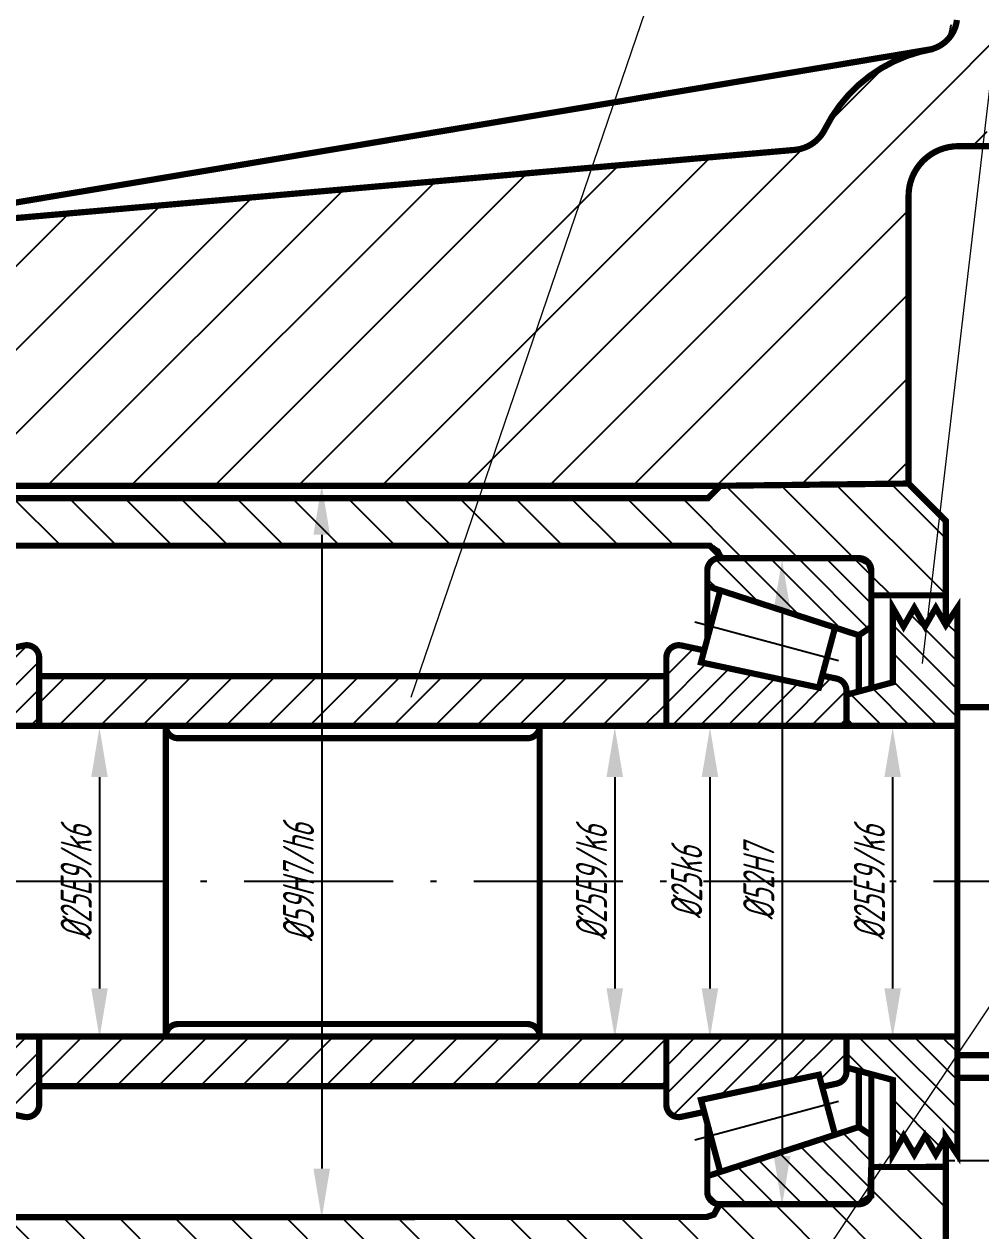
# Model space of a CAD drawing. Extents: x -10 to 1530, y -433 to 597.
# Drawn here: x 137 to 214, y 294.4 to 391.5 of the extents above; entities that cross this region are included whole.
import ezdxf

# ---------------------------------------------------------------- set-up
doc = ezdxf.new("R2010")
doc.units = 0
doc.header["$PDMODE"] = 3
doc.linetypes.add('ACAD_ISO10W100', pattern=[18.5, 12, -3, 0.5, -3])
doc.layers.get('DEFPOINTS').update_dxf_attribs({"linetype": 'CONTINUOUS'})
for name, color, linetype in [('ОСИ', 40, 'ACAD_ISO10W100'), ('ПРЕДВАРИТ', 5, 'CONTINUOUS'), ('ШТРИХОВКИ', 9, 'CONTINUOUS')]:
    doc.layers.add(name, color=color, linetype=linetype)
doc.layers.add('ОСНОВНОЙ', color=7, linetype='CONTINUOUS', lineweight=50)
doc.layers.add('РАЗМЕРЫ', color=140, linetype='CONTINUOUS', lineweight=9)
doc.styles.get("Standard").update_dxf_attribs({"font": 'txt.shx', "width": 0.6, "oblique": 15})
doc.dimstyles.get("Standard").update_dxf_attribs({"dimtxt": 2.5, "dimasz": 4, "dimexe": 1.25, "dimexo": 0.625, "dimtad": 1, "dimdec": 4, "dimdsep": 46, "dimlunit": 6, "dimtxsty": 'Standard', "dimcen": 2.5, "dimadec": 0, "dimazin": 0, "dimtfac": 1, "dimtdec": 4, "dimtmove": 0, "dimatfit": 3, "dimfxl": 0, "dimtolj": 1, "dimtzin": 0, "dimarcsym": 0})

# ---------------------------------------------------------------- blocks, each defined once
blk = doc.blocks.new('*D62')
at = {"layer": 'DEFPOINTS', "color": 0, "lineweight": 25}
for p in [(142.407, 334.904), (143.019, 309.904), (144.348, 309.904)]:
    blk.add_point(p, dxfattribs=at)
at = {"layer": 'РАЗМЕРЫ', "color": 0, "lineweight": -2}
for p, q in [((143.032, 334.904), (144.269, 334.904)), ((143.019, 330.904), (143.019, 313.904)), ((143.723, 309.904), (141.769, 309.904))]:
    blk.add_line(p, q, dxfattribs=at)
at = {"layer": 'РАЗМЕРЫ', "color": 0, "lineweight": 25}
for points in [[(142.352, 330.904), (143.686, 330.904), (143.019, 334.904)], [(142.352, 313.904), (143.686, 313.904), (143.019, 309.904)]]:
    blk.add_solid(points, dxfattribs=at)
at = {"layer": 'РАЗМЕРЫ', "color": 0, "insert": (141.144, 322.404), "char_height": 2.5, "attachment_point": 5, "rotation": 90}
blk.add_mtext('\\A1;%%c25E9/k6', dxfattribs=at)
blk = doc.blocks.new('*D63')
at = {"layer": 'DEFPOINTS', "color": 0, "lineweight": 25}
for p in [(183.897, 334.904), (184.508, 309.904), (185.837, 309.904)]:
    blk.add_point(p, dxfattribs=at)
at = {"layer": 'РАЗМЕРЫ', "color": 0, "lineweight": -2}
for p, q in [((184.522, 334.904), (185.758, 334.904)), ((184.508, 330.904), (184.508, 313.904)), ((185.212, 309.904), (183.258, 309.904))]:
    blk.add_line(p, q, dxfattribs=at)
at = {"layer": 'РАЗМЕРЫ', "color": 0, "lineweight": 25}
for points in [[(183.841, 330.904), (185.175, 330.904), (184.508, 334.904)], [(183.841, 313.904), (185.175, 313.904), (184.508, 309.904)]]:
    blk.add_solid(points, dxfattribs=at)
at = {"layer": 'РАЗМЕРЫ', "color": 0, "insert": (182.633, 322.404), "char_height": 2.5, "attachment_point": 5, "rotation": 90}
blk.add_mtext('\\A1;%%c25E9/k6', dxfattribs=at)
blk = doc.blocks.new('*D64')
at = {"layer": 'DEFPOINTS', "color": 0, "lineweight": 25}
for p in [(191.56, 334.904), (192.171, 309.904), (193.501, 309.904)]:
    blk.add_point(p, dxfattribs=at)
at = {"layer": 'РАЗМЕРЫ', "color": 0, "lineweight": -2}
for p, q in [((192.185, 334.904), (193.421, 334.904)), ((192.171, 330.904), (192.171, 313.904)), ((192.876, 309.904), (190.921, 309.904))]:
    blk.add_line(p, q, dxfattribs=at)
at = {"layer": 'РАЗМЕРЫ', "color": 0, "lineweight": 25}
for points in [[(191.504, 330.904), (192.838, 330.904), (192.171, 334.904)], [(191.504, 313.904), (192.838, 313.904), (192.171, 309.904)]]:
    blk.add_solid(points, dxfattribs=at)
at = {"layer": 'РАЗМЕРЫ', "color": 0, "insert": (190.296, 322.404), "char_height": 2.5, "attachment_point": 5, "rotation": 90}
blk.add_mtext('\\A1;%%c25k6', dxfattribs=at)
blk = doc.blocks.new('*D65')
at = {"layer": 'DEFPOINTS', "color": 0, "lineweight": 25}
for p in [(197.061, 348.404), (197.974, 296.404), (198.547, 296.404)]:
    blk.add_point(p, dxfattribs=at)
at = {"layer": 'РАЗМЕРЫ', "color": 0, "lineweight": -2}
for p, q in [((197.686, 348.404), (199.224, 348.404)), ((197.974, 344.404), (197.974, 300.404)), ((197.922, 296.404), (196.724, 296.404))]:
    blk.add_line(p, q, dxfattribs=at)
at = {"layer": 'РАЗМЕРЫ', "color": 0, "lineweight": 25}
for points in [[(197.307, 344.404), (198.641, 344.404), (197.974, 348.404)], [(197.307, 300.404), (198.641, 300.404), (197.974, 296.404)]]:
    blk.add_solid(points, dxfattribs=at)
at = {"layer": 'РАЗМЕРЫ', "color": 0, "insert": (196.099, 322.404), "char_height": 2.5, "attachment_point": 5, "rotation": 90}
blk.add_mtext('\\A1;%%c52H7', dxfattribs=at)
blk = doc.blocks.new('*D66')
at = {"layer": 'DEFPOINTS', "color": 0, "lineweight": 25}
for p in [(206.268, 334.904), (206.88, 309.904), (208.209, 309.904)]:
    blk.add_point(p, dxfattribs=at)
at = {"layer": 'РАЗМЕРЫ', "color": 0, "lineweight": -2}
for p, q in [((206.893, 334.904), (208.13, 334.904)), ((206.88, 330.904), (206.88, 313.904)), ((207.584, 309.904), (205.63, 309.904))]:
    blk.add_line(p, q, dxfattribs=at)
at = {"layer": 'РАЗМЕРЫ', "color": 0, "lineweight": 25}
for points in [[(206.213, 330.904), (207.546, 330.904), (206.88, 334.904)], [(206.213, 313.904), (207.546, 313.904), (206.88, 309.904)]]:
    blk.add_solid(points, dxfattribs=at)
at = {"layer": 'РАЗМЕРЫ', "color": 0, "insert": (205.005, 322.404), "char_height": 2.5, "attachment_point": 5, "rotation": 90}
blk.add_mtext('\\A1;%%c25E9/k6', dxfattribs=at)
blk = doc.blocks.new('*D67')
at = {"layer": 'DEFPOINTS', "color": 0, "lineweight": 25}
for p in [(160.478, 354.404), (159.395, 295.404), (160.913, 295.404)]:
    blk.add_point(p, dxfattribs=at)
at = {"layer": 'РАЗМЕРЫ', "color": 0, "lineweight": -2}
for p, q in [((161.103, 354.404), (162.163, 354.404)), ((160.913, 350.404), (160.913, 299.404)), ((160.02, 295.404), (162.163, 295.404))]:
    blk.add_line(p, q, dxfattribs=at)
at = {"layer": 'РАЗМЕРЫ', "color": 0, "lineweight": 25}
for points in [[(160.246, 350.404), (161.579, 350.404), (160.913, 354.404)], [(160.246, 299.404), (161.579, 299.404), (160.913, 295.404)]]:
    blk.add_solid(points, dxfattribs=at)
at = {"layer": 'РАЗМЕРЫ', "color": 0, "insert": (159.038, 322.404), "char_height": 2.5, "attachment_point": 5, "rotation": 90}
blk.add_mtext('\\A1;%%c59H7/h6', dxfattribs=at)
blk = doc.blocks.new('*D84')
at = {"layer": 'DEFPOINTS', "color": 0, "lineweight": 25}
for p in [(51.498, 322.404), (283.375, 219.119), (283.375, 173.74)]:
    blk.add_point(p, dxfattribs=at)
at = {"layer": 'РАЗМЕРЫ', "color": 0, "lineweight": -2}
for p, q in [((51.498, 321.779), (51.498, 172.49)), ((283.375, 218.494), (283.375, 172.49)), ((55.498, 173.74), (279.375, 173.74))]:
    blk.add_line(p, q, dxfattribs=at)
at = {"layer": 'РАЗМЕРЫ', "color": 0, "lineweight": 25}
for points in [[(55.498, 174.407), (55.498, 173.074), (51.498, 173.74)], [(279.375, 174.407), (279.375, 173.074), (283.375, 173.74)]]:
    blk.add_solid(points, dxfattribs=at)
at = {"layer": 'РАЗМЕРЫ', "color": 0, "insert": (171.213, 175.615), "char_height": 2.5, "attachment_point": 5}
blk.add_mtext('\\A1;232', dxfattribs=at)
blk = doc.blocks.new('*D85')
at = {"layer": 'DEFPOINTS', "color": 0, "lineweight": 25}
for p in [(51.498, 304.727), (408.752, 231.442), (408.752, 161.097)]:
    blk.add_point(p, dxfattribs=at)
at = {"layer": 'РАЗМЕРЫ', "color": 0, "lineweight": -2}
for p, q in [((51.498, 304.102), (51.498, 159.847)), ((408.752, 230.817), (408.752, 159.847)), ((55.498, 161.097), (404.752, 161.097))]:
    blk.add_line(p, q, dxfattribs=at)
at = {"layer": 'РАЗМЕРЫ', "color": 0, "lineweight": 25}
for points in [[(55.498, 161.764), (55.498, 160.43), (51.498, 161.097)], [(404.752, 161.764), (404.752, 160.43), (408.752, 161.097)]]:
    blk.add_solid(points, dxfattribs=at)
at = {"layer": 'РАЗМЕРЫ', "color": 0, "insert": (260.378, 162.972), "char_height": 2.5, "attachment_point": 5}
blk.add_mtext('\\A1;358', dxfattribs=at)

msp = doc.modelspace()

# ---------------------------------------------------------------- hatches: boundary and pattern name
at = {"layer": 'ОСНОВНОЙ', "lineweight": 25}
h = msp.add_hatch(dxfattribs=at)
h.set_pattern_fill('DASH', color=256, scale=1.75, style=0)
h.paths.add_polyline_path([(250.29589, 306.70284), (212.08867, 306.70284), (212.08867, 299.5312), (211.16046, 301.92351), (211.16046, 293.5312), (208.16046, 290.5312), (208.16046, 275.06928), (209.65047, 271.57027), (213.16046, 270.06928), (240.19443, 270.06928), (241.76288, 270.82832), (242.18682, 271.89496), (243.60228, 288.07371), (245.59467, 290.8844), (245.61724, 296.5581), (249.25919, 296.5581), (249.25919, 294.8581), (250.45919, 294.8581), (250.45919, 296.5581), (254.10114, 296.5581), (254.10114, 293.0581), (263.5255, 293.0581), (263.5255, 299.66398), (248.0647, 299.66419)])
h.paths.add_polyline_path([(316.7795, 306.70284), (358.91492, 306.70284), (358.91492, 275.06928), (357.48545, 271.56909), (353.91492, 270.06928), (326.88095, 270.06928), (325.50093, 270.62168), (324.86214, 271.99826), (323.47311, 288.07371), (321.529, 290.98278), (321.64074, 292.97931), (303.59817, 292.97931), (303.64109, 299.66419), (319.01069, 299.66419)])
at = {"layer": 'ШТРИХОВКИ'}
h = msp.add_hatch(dxfattribs=at)
h.set_pattern_fill('ANSI31', color=0, scale=1.5, style=0)
edge = h.paths.add_edge_path()
edge.add_line((215.52059, 391.68207), (212.03277, 391.68207))
edge.add_arc((209.30115, 392.17574), 2.77587, 298.1867608, 349.7556294, ccw=False)
edge.add_arc((209.58038, 391.44227), 2, 282.457099, 301.062578, ccw=False)
edge.add_line((210.01179, 389.48935), (210.17914, 389.51737))
edge.add_arc((212.16046, 377.68207), 12, 99.5036563, 100.6198468)
edge.add_spline(control_points=[(209.94896, 389.47652), (210.68613, 386.87837), (211.4233, 384.28022), (212.16046, 381.68207)], knot_values=[0, 0, 0, 0, 8.10211881, 8.10211881, 8.10211881, 8.10211881], degree=3, periodic=0)
edge.add_line((212.16046, 381.68207), (214.35158, 381.68207))
edge.add_line((214.35158, 381.68207), (215.52059, 391.68207))
edge = h.paths.add_edge_path()
edge.add_line((257.53769, 405.51219), (257.53769, 416.51219))
edge.add_line((257.53769, 416.51219), (242.53769, 416.51219))
edge.add_line((242.53769, 416.51219), (240.5388, 393.66475))
edge.add_arc((238.54641, 393.83906), 2, 270, 355, ccw=False)
edge.add_line((238.54641, 391.83906), (233.05653, 391.83906))
edge.add_line((233.05653, 391.83906), (233.05653, 382.83906))
edge.add_line((233.05653, 382.83906), (232.05653, 381.83906))
edge.add_line((232.05653, 381.83906), (227.65173, 381.83906))
edge.add_spline(control_points=[(227.65173, 381.83906), (227.65412, 381.78673), (227.6565, 381.7344), (227.65889, 381.68207)], knot_values=[0, 0, 0, 0, 0.15426508, 0.15426508, 0.15426508, 0.15426508], degree=3, periodic=0)
edge.add_line((227.65889, 381.68207), (257.53769, 381.68207))
edge.add_line((257.53769, 381.68207), (257.53769, 405.51219))
h = msp.add_hatch(dxfattribs=at)
h.set_pattern_fill('ANSI31', color=0, scale=1.5, style=0)
h.paths.add_polyline_path([(126.42952, 375.03593), (120.66046, 374.5312), (120.66046, 364.5312), (123.83593, 364.5312)])
h.paths.add_polyline_path([(123.83593, 364.5312), (120.66046, 364.5312), (120.66046, 354.5312), (121.36696, 354.5312)])
h.paths.add_polyline_path([(138.32635, 376.07677), (126.42952, 375.03593), (121.36696, 354.5312), (129.66643, 354.5312)])
h.paths.add_polyline_path([(157.44577, 377.7495), (138.32635, 376.07677), (129.66643, 354.5312), (147.42345, 354.5312)])
h.paths.add_polyline_path([(182.91193, 379.9775), (157.44577, 377.7495), (147.42345, 354.5312), (174.21928, 354.5312)])
edge = h.paths.add_edge_path()
edge.add_arc((212.16046, 377.68207), 4, 90, 180, ccw=False)
edge.add_spline(control_points=[(212.16046, 381.68207), (211.4233, 384.28022), (210.68613, 386.87837), (209.94896, 389.47652)], knot_values=[0, 0, 0, 0, 8.10211881, 8.10211881, 8.10211881, 8.10211881], degree=3, periodic=0)
edge.add_arc((212.16046, 377.68207), 12, 100.6198468, 153.5071595)
edge.add_arc((198.73561, 384.37335), 3, 275, 333.5071595, ccw=False)
edge.add_line((198.99708, 381.38477), (182.91193, 379.9775))
edge.add_line((182.91193, 379.9775), (174.21928, 354.5312))
edge.add_line((174.21928, 354.5312), (208.16046, 354.5312))
edge.add_line((208.16046, 354.5312), (208.16046, 377.68207))
at = {"layer": 'ШТРИХОВКИ', "lineweight": 25}
h = msp.add_hatch(dxfattribs=at)
h.set_pattern_fill('ANSI31', color=0, angle=90, style=0)
h.paths.add_polyline_path([(111.66046, 270.5312), (111.66046, 275.5312), (119.66046, 275.5312), (119.66046, 270.5312)])
h.paths.add_polyline_path([(133.86524, 348.5312), (134.07046, 349.1381), (134.86524, 349.53121), (192.15134, 349.53225), (193.15134, 348.53225), (204.16046, 348.5312), (204.94521, 348.15102), (205.16046, 347.5312), (205.16046, 345.53505), (211.16046, 345.53505), (211.16046, 351.5312), (208.16046, 354.5312), (192.99622, 354.34984), (192.01269, 353.35089), (134.71012, 353.35089), (133.91534, 353.74399), (133.71012, 354.35089), (119.66046, 354.5312), (119.66046, 374.5312), (111.66046, 374.5312), (111.66046, 348.5312), (120.66046, 348.5312), (121.66046, 347.5312), (122.05293, 348.5312)])
h.paths.add_polyline_path([(119.66046, 285.5312), (119.66046, 290.5312), (133.94694, 290.70555), (134.15216, 291.31245), (134.94694, 291.70555), (192.24952, 291.70555), (193.31332, 290.5312), (208.16046, 290.5312), (211.16046, 293.5312), (211.16046, 299.5312), (205.16046, 299.52736), (205.07817, 297.13395), (204.16046, 296.5312), (192.95569, 296.5312), (192.49619, 295.70159), (191.8958, 295.5013), (135.42219, 295.48941), (134.86373, 295.65988), (134.42219, 296.48941), (122.66046, 296.5312), (122.04435, 296.74355), (121.66046, 297.5312), (120.66046, 296.5312), (111.66046, 296.5312), (111.66046, 285.5312)])
at = {"layer": 'ШТРИХОВКИ'}
h = msp.add_hatch(dxfattribs=at)
h.set_pattern_fill('ANSI31', color=0, scale=0.5, angle=90, style=0)
h.paths.add_polyline_path([(134.86524, 346.2733), (134.86524, 347.5312, 0.41421356), (133.86524, 348.5312), (122.66046, 348.5312, 0.41421356), (121.66046, 347.5312), (121.66046, 342.99532), (122.61178, 342.30352)])
h.paths.add_polyline_path([(122.61178, 302.75889), (121.66046, 302.06709), (121.66046, 297.5312, 0.41421356), (122.66046, 296.5312), (133.86524, 296.5312, 0.41421356), (134.86524, 297.5312), (134.86524, 298.78911)])
h.paths.add_polyline_path([(204.16046, 296.5312, 0.41421356), (205.16046, 297.5312), (205.16046, 302.06709), (204.16046, 302.74312), (191.95569, 298.78911), (191.95569, 297.5312, 0.41421356), (192.95569, 296.5312)])
h.paths.add_polyline_path([(204.16046, 342.31929), (205.16046, 342.99532), (205.16046, 347.5312, 0.41421356), (204.16046, 348.5312), (192.95569, 348.5312, 0.41421356), (191.95569, 347.5312), (191.95569, 346.2733)])
at = {"layer": 'ШТРИХОВКИ', "lineweight": 25}
h = msp.add_hatch(dxfattribs=at)
h.set_pattern_fill('ANSI31', color=0, scale=0.5, angle=90, style=0)
h.paths.add_polyline_path([(212.08867, 310.0312), (212.08867, 300.5312), (211.16046, 301.92351), (210.35662, 300.5312), (209.49059, 302.0312), (208.62456, 300.5312), (207.75854, 302.0312), (206.89251, 300.5312), (206.89251, 306.5312), (203.16046, 307.5312), (203.16046, 310.0312)])
h.paths.add_polyline_path([(212.08867, 335.0312), (212.08867, 344.5312), (211.16046, 343.1389), (210.35662, 344.5312), (209.49059, 343.0312), (208.62456, 344.5312), (207.75854, 343.0312), (206.89251, 344.5312), (206.89251, 338.5312), (203.16046, 337.5312), (203.16046, 335.0312)])
at = {"layer": 'ШТРИХОВКИ'}
h = msp.add_hatch(dxfattribs=at)
h.set_pattern_fill('ANSI31', color=0, scale=0.5, style=0)
h.paths.add_polyline_path([(138.16046, 340.52052, 0.47723872), (136.95171, 341.49849), (135.11236, 341.10587), (135.37152, 340.13866), (125.87291, 338.11116), (125.61375, 339.07836), (124.45171, 338.83032, 0.35387732), (123.66046, 337.85235), (123.66046, 335.0312), (138.16046, 335.0312)])
h.paths.add_polyline_path([(138.16046, 310.0312), (123.66046, 310.0312), (123.66046, 307.21005, 0.35387732), (124.45171, 306.23209), (125.61375, 305.98405), (125.87291, 306.95125), (135.37152, 304.92375), (135.11236, 303.95654), (136.95171, 303.56392, 0.47723872), (138.16046, 304.54189)])
h.paths.add_polyline_path([(203.16046, 337.5312), (203.16046, 337.85235, 0.35387732), (202.36921, 338.83032), (201.20718, 339.07836), (200.94802, 338.11116), (191.44941, 340.13866), (191.70857, 341.10587), (189.86921, 341.49849, 0.47723872), (188.66046, 340.52052), (188.66046, 335.0312), (203.16046, 335.0312)])
h.paths.add_polyline_path([(203.16046, 310.0312), (188.66046, 310.0312), (188.66046, 304.54189, 0.47723872), (189.86921, 303.56392), (191.70857, 303.95654), (191.44941, 304.92375), (200.94802, 306.95125), (201.20718, 305.98405), (202.36921, 306.23209, 0.35387732), (203.16046, 307.21005), (203.16046, 307.5312)])
at = {"layer": 'ШТРИХОВКИ', "lineweight": -3}
h = msp.add_hatch(dxfattribs=at)
h.set_pattern_fill('ANSI31', color=0, scale=0.75, style=0)
h.paths.add_polyline_path([(138.16046, 335.0312), (188.66046, 335.0312), (188.66046, 339.0312), (138.16046, 339.0312)])
h.paths.add_polyline_path([(138.16046, 306.0312), (138.16046, 310.0312), (188.66046, 310.0312), (188.66046, 306.0312)])

# ---------------------------------------------------------------- linework, layer by layer
at = {"layer": 'ОСИ'}
for p, q in [((202.53103, 340.27518), (190.66045, 343.45589)), ((202.53103, 304.78723), (190.66045, 301.60652)), ((202.53103, 304.78723), (190.66045, 301.60652))]:
    msp.add_line(p, q, dxfattribs=at)
at = {"layer": 'ОСИ', "color": 0}
for p, q in [((202.53103, 340.27518), (190.66045, 343.45589)), ((43.66046, 322.5312), (255.76177, 322.5312)), ((202.53103, 304.78723), (190.66045, 301.60652))]:
    msp.add_line(p, q, dxfattribs=at)
at = {"layer": 'ОСНОВНОЙ', "const_width": 0.5}
for points in [[(209.94896, 389.47652, 0.31308279), (212.05653, 391.83906, -10.34243762)], [(210.17914, 389.51737, 0.24009493), (201.42058, 383.0351, -4.24803779)], [(120.66046, 374.5312), (198.99708, 381.38477, 0.26097985), (201.42058, 383.0351, 0.2354028)], [(260.03769, 381.68207), (212.16046, 381.68207, 0.41421356), (208.16046, 377.68207), (208.16046, 354.5312)], [(191.95569, 346.2733), (204.16046, 342.31929), (205.16046, 342.99532), (205.16046, 347.5312, 0.41421356), (204.16046, 348.5312), (192.95569, 348.5312, 0.41421356), (191.95569, 347.5312, 0)], [(125.61375, 339.07836), (124.45171, 338.83032, 0.35387732), (123.66046, 337.85235), (123.66046, 335.0312), (138.16046, 335.0312), (138.16046, 340.52052, 0.47723872), (136.95171, 341.49849), (135.11236, 341.10587), (135.37152, 340.13866), (125.87291, 338.11116), (125.61375, 339.07836)], [(203.16046, 335.0312), (203.16046, 337.5312), (203.16046, 337.85235, 0.35387732), (202.36921, 338.83032), (201.20718, 339.07836), (200.94802, 338.11116), (191.44941, 340.13866), (191.70857, 341.10587), (189.86921, 341.49849, 0.47723872), (188.66046, 340.52052), (188.66046, 335.0312), (203.16046, 335.0312)], [(148.35662, 335.0312, 0.41421356), (149.35662, 334.0312), (177.46431, 334.0312, 0.41421356), (178.46431, 335.0312), (178.46431, 310.0312, 0.41421356), (177.46431, 311.0312), (149.35662, 311.0312, 0.41421356), (148.35662, 310.0312, 1)], [(125.61375, 305.98405), (124.45171, 306.23209, -0.35387732), (123.66046, 307.21005), (123.66046, 310.0312), (138.16046, 310.0312), (138.16046, 304.54189, -0.47723872), (136.95171, 303.56392), (135.11236, 303.95654), (135.37152, 304.92375), (125.87291, 306.95125), (125.61375, 305.98405)], [(203.16046, 310.0312), (203.16046, 307.5312), (203.16046, 307.21005, -0.35387732), (202.36921, 306.23209), (201.20718, 305.98405), (200.94802, 306.95125), (191.44941, 304.92375), (191.70857, 303.95654), (189.86921, 303.56392, -0.47723872), (188.66046, 304.54189), (188.66046, 310.0312), (203.16046, 310.0312)], [(191.95569, 298.78911), (204.16046, 302.74312), (205.16046, 302.06709), (205.16046, 297.5312, -0.41421356), (204.16046, 296.5312), (192.95569, 296.5312, -0.41421356), (191.95569, 297.5312, 0)]]:
    msp.add_lwpolyline(points, format="xyb", dxfattribs=at)
for points in [[(120.66046, 374.5312), (210.17914, 389.51737)], [(134.71012, 353.35089), (191.99622, 353.34984), (192.01269, 353.35089), (192.99622, 354.34984)], [(192.99622, 354.34984), (192.99622, 354.34984), (192.99622, 354.34984), (208.16046, 354.5312), (211.16046, 351.5312), (211.16046, 345.5312), (205.16046, 345.5312)], [(134.86524, 349.53121), (192.15134, 349.53225), (192.16781, 349.5312), (193.15134, 348.53225)], [(191.95569, 347.5312), (191.95569, 342.02813)], [(193.00232, 345.93422), (191.70857, 341.10587)], [(211.16046, 345.5312), (211.16046, 343.1389)], [(212.08867, 335.0312), (212.08867, 344.5312), (211.16046, 343.1389), (210.35662, 344.5312), (209.49059, 343.0312), (208.62456, 344.5312), (207.75854, 343.0312), (206.89251, 344.5312), (206.89251, 338.5312), (203.16046, 337.5312), (203.16046, 335.0312), (212.08867, 335.0312)], [(202.24211, 342.94078), (201.20718, 339.07836)], [(205.16046, 342.99532), (205.16046, 338.0671)], [(204.16046, 342.31929), (204.16046, 337.79915)], [(145.35662, 339.0312), (181.46431, 339.0312), (188.66046, 339.0312), (138.16046, 339.0312)], [(212.08867, 308.5312), (216.91046, 308.5312), (216.91046, 336.5312), (212.08867, 336.5312), (212.08867, 308.5312)], [(105.66046, 332.5312), (106.66046, 333.5312), (124.66046, 333.5312), (124.66046, 332.5312), (125.66046, 332.5312), (125.66046, 335.0312), (148.35662, 335.0312), (148.35662, 310.0312), (125.66046, 310.0312), (125.66046, 312.5312), (124.66046, 312.5312), (124.66046, 311.5312), (106.66046, 311.5312), (105.66046, 312.5312)], [(148.35662, 335.0312), (178.46431, 335.0312)], [(178.46431, 310.0312), (212.08867, 310.0312), (212.08867, 335.0312), (178.46431, 335.0312), (178.46431, 310.0312)], [(148.35662, 310.0312), (178.46431, 310.0312)], [(212.08867, 310.0312), (212.08867, 300.5312), (211.16046, 301.92351), (210.35662, 300.5312), (209.49059, 302.0312), (208.62456, 300.5312), (207.75854, 302.0312), (206.89251, 300.5312), (206.89251, 306.5312), (203.16046, 307.5312), (203.16046, 310.0312), (212.08867, 310.0312)], [(204.16046, 302.74312), (204.16046, 307.26326)], [(205.16046, 302.06709), (205.16046, 306.99531)], [(145.35662, 306.0312), (181.46431, 306.0312), (138.16046, 306.0312), (188.66046, 306.0312)], [(202.24211, 302.12163), (201.20718, 305.98405)], [(193.00232, 299.12819), (191.70857, 303.95654)], [(191.95569, 297.5312), (191.95569, 303.03428)], [(211.16046, 299.5312), (211.16046, 301.92351)], [(193.40574, 290.5312), (193.40574, 290.5312), (193.40574, 290.5312), (208.16046, 290.5312), (211.16046, 293.5312), (211.16046, 299.5312), (205.16046, 299.52736), (205.16046, 297.188), (205.16046, 297.188)], [(134.42219, 296.48941), (134.42219, 296.48941), (134.86373, 295.65988), (135.42219, 295.48941), (191.8958, 295.5013)], [(192.8958, 296.5013), (192.49619, 295.70159), (191.8958, 295.5013)]]:
    msp.add_lwpolyline(points, dxfattribs=at)
at = {"layer": 'ОСНОВНОЙ', "lineweight": 25, "const_width": 0.5}
for points in [[(133.71012, 354.35089), (192.99622, 354.34984)], [(193.15134, 348.53225), (204.16046, 348.5312), (204.94521, 348.15102), (205.16046, 347.5312), (205.16046, 345.53505), (208.17028, 345.53505)], [(212.08867, 306.70284), (212.08867, 300.5312), (211.16046, 301.92351), (211.16046, 293.5312), (208.16046, 290.5312)], [(238.91046, 306.70284), (212.08867, 306.70284)], [(211.16046, 293.5312), (211.16046, 299.5312), (205.16046, 299.52736), (205.07817, 297.13395), (204.16046, 296.5312), (192.95569, 296.5312), (192.49619, 295.70159), (191.8958, 295.5013), (135.42219, 295.48941), (134.86373, 295.65988), (134.42219, 296.48941), (122.66046, 296.5312), (122.04435, 296.74355), (121.66046, 297.5312), (120.66046, 296.5312), (111.66046, 296.5312), (111.66046, 285.5312)], [(192.95569, 296.5312), (204.16046, 296.5312), (205.16046, 297.188), (205.16046, 297.5312), (205.16046, 299.52736), (205.95816, 299.5312)]]:
    msp.add_lwpolyline(points, dxfattribs=at)
at = {"layer": 'ОСНОВНОЙ', "lineweight": -3, "const_width": 0.5}
for points in [[(138.16046, 335.0312), (188.66046, 335.0312), (188.66046, 339.0312), (138.16046, 339.0312), (138.16046, 335.0312)], [(138.16046, 306.0312), (138.16046, 310.0312), (188.66046, 310.0312), (188.66046, 306.0312), (138.16046, 306.0312)]]:
    msp.add_lwpolyline(points, dxfattribs=at)
at = {"layer": 'ПРЕДВАРИТ'}
for p, q in [((120.66046, 374.5312), (210.17914, 389.51737)), ((260.03769, 381.68207), (212.16046, 381.68207)), ((120.66046, 374.5312), (198.99708, 381.38477)), ((208.16046, 354.5312), (208.16046, 377.68207)), ((208.16046, 354.5312), (211.16046, 351.5312)), ((211.16046, 343.1389), (211.16046, 351.5312)), ((192.16781, 349.5312), (134.86524, 349.53121)), ((191.95569, 347.5312), (191.95569, 342.02813)), ((191.95569, 347.5312), (191.95569, 342.02813)), ((205.16046, 345.5312), (205.16046, 347.5312)), ((205.16046, 345.5312), (205.16046, 347.5312)), ((193.00232, 345.93422), (191.44941, 340.13866)), ((193.00232, 345.93422), (191.44941, 340.13866)), ((193.00232, 345.93422), (191.95569, 346.2733)), ((193.00232, 345.93422), (191.95569, 346.2733)), ((193.00232, 345.93422), (202.24211, 342.94078)), ((193.00232, 345.93422), (202.24211, 342.94078)), ((205.16046, 345.5312), (205.16046, 338.0671)), ((205.16046, 345.5312), (211.16046, 345.5312)), ((206.89251, 344.5312), (207.75854, 343.0312)), ((206.89251, 344.5312), (206.89251, 341.99653)), ((207.75854, 343.0312), (208.62456, 344.5312)), ((208.62456, 344.5312), (209.49059, 343.0312)), ((209.49059, 343.0312), (210.35662, 344.5312)), ((210.35662, 344.5312), (211.22264, 343.0312)), ((211.22264, 343.0312), (212.08867, 344.5312)), ((212.08867, 344.5312), (212.08867, 341.99653)), ((202.24211, 342.94078), (200.94802, 338.11116)), ((202.24211, 342.94078), (200.94802, 338.11116)), ((202.24211, 342.94078), (204.20914, 342.30352)), ((202.24211, 342.94078), (204.20914, 342.30352)), ((204.20914, 342.30352), (205.16046, 342.99532)), ((204.20914, 342.30352), (205.16046, 342.99532)), ((204.16046, 337.79915), (204.16046, 342.31929)), ((204.16046, 337.79915), (204.16046, 342.31929)), ((206.89251, 341.99653), (206.89251, 338.5312)), ((189.86921, 341.49849), (191.70857, 341.10587)), ((189.86921, 341.49849), (191.70857, 341.10587)), ((138.16046, 340.52052), (138.16046, 335.0312)), ((138.16046, 340.52052), (138.16046, 335.0312)), ((188.66046, 340.52052), (188.66046, 335.0312)), ((188.66046, 340.52052), (188.66046, 335.0312)), ((191.44941, 340.13866), (200.94802, 338.11116)), ((191.44941, 340.13866), (200.94802, 338.11116)), ((145.35662, 339.0312), (181.46431, 339.0312)), ((201.20718, 339.07836), (202.36921, 338.83032)), ((201.20718, 339.07836), (202.36921, 338.83032)), ((203.16046, 337.5312), (206.89251, 338.5312)), ((203.16046, 337.85235), (203.16046, 335.0312)), ((203.16046, 337.85235), (203.16046, 335.0312)), ((216.91046, 336.5312), (212.08867, 336.5312)), ((212.08867, 335.0312), (123.66046, 335.0312)), ((148.35662, 310.0312), (148.35662, 335.0312)), ((178.46431, 310.0312), (178.46431, 335.0312)), ((186.66046, 335.0312), (203.16046, 335.0312)), ((149.35662, 334.0312), (177.46431, 334.0312)), ((149.35662, 311.0312), (177.46431, 311.0312)), ((212.08867, 310.0312), (123.66046, 310.0312)), ((138.16046, 310.0312), (138.16046, 304.54189)), ((138.16046, 310.0312), (138.16046, 304.54189)), ((138.16046, 310.0312), (138.16046, 304.54189)), ((186.66046, 310.0312), (203.16046, 310.0312)), ((188.66046, 310.0312), (188.66046, 304.54189)), ((188.66046, 310.0312), (188.66046, 304.54189)), ((203.16046, 307.21005), (203.16046, 310.0312)), ((203.16046, 307.21005), (203.16046, 310.0312)), ((203.16046, 307.21005), (203.16046, 310.0312)), ((203.16046, 307.21005), (203.16046, 310.0312)), ((203.16046, 307.21005), (203.16046, 310.0312)), ((216.91046, 308.5312), (212.08867, 308.5312)), ((191.44941, 304.92375), (200.94802, 306.95125)), ((191.44941, 304.92375), (200.94802, 306.95125)), ((191.44941, 304.92375), (200.94802, 306.95125)), ((202.24211, 302.12163), (200.94802, 306.95125)), ((202.24211, 302.12163), (200.94802, 306.95125)), ((202.24211, 302.12163), (200.94802, 306.95125)), ((202.24211, 302.12163), (200.94802, 306.95125)), ((203.16046, 307.5312), (206.89251, 306.5312)), ((204.16046, 307.26326), (204.16046, 302.74312)), ((204.16046, 307.26326), (204.16046, 302.74312)), ((204.16046, 307.26326), (204.16046, 302.74312)), ((204.16046, 307.26326), (204.16046, 302.74312)), ((204.16046, 307.26326), (204.16046, 302.74312)), ((205.16046, 299.5312), (205.16046, 306.99531)), ((205.16046, 299.5312), (205.16046, 306.99531)), ((205.16046, 299.5312), (205.16046, 306.99531)), ((205.16046, 299.5312), (205.16046, 306.99531)), ((205.16046, 299.5312), (205.16046, 306.99531)), ((205.16046, 299.5312), (205.16046, 306.99531)), ((205.16046, 299.5312), (205.16046, 306.99531)), ((205.16046, 299.5312), (205.16046, 306.99531)), ((145.35662, 306.0312), (181.46431, 306.0312)), ((201.20718, 305.98405), (202.36921, 306.23209)), ((201.20718, 305.98405), (202.36921, 306.23209)), ((201.20718, 305.98405), (202.36921, 306.23209)), ((206.89251, 304.66426), (206.89251, 306.5312)), ((193.00232, 299.12819), (191.44941, 304.92375)), ((193.00232, 299.12819), (191.44941, 304.92375)), ((193.00232, 299.12819), (191.44941, 304.92375)), ((206.89251, 300.5312), (206.89251, 304.66426)), ((212.08867, 300.5312), (212.08867, 304.66426)), ((189.86921, 303.56392), (191.70857, 303.95654)), ((189.86921, 303.56392), (191.70857, 303.95654)), ((189.86921, 303.56392), (191.70857, 303.95654)), ((191.95569, 297.5312), (191.95569, 303.03428)), ((191.95569, 297.5312), (191.95569, 303.03428)), ((191.95569, 297.5312), (191.95569, 303.03428)), ((193.00232, 299.12819), (202.24211, 302.12163)), ((193.00232, 299.12819), (202.24211, 302.12163)), ((193.00232, 299.12819), (202.24211, 302.12163)), ((202.24211, 302.12163), (204.20914, 302.75889)), ((202.24211, 302.12163), (204.20914, 302.75889)), ((202.24211, 302.12163), (204.20914, 302.75889)), ((202.24211, 302.12163), (204.20914, 302.75889)), ((202.24211, 302.12163), (204.20914, 302.75889)), ((204.20914, 302.75889), (205.16046, 302.06709)), ((204.20914, 302.75889), (205.16046, 302.06709)), ((204.20914, 302.75889), (205.16046, 302.06709)), ((204.20914, 302.75889), (205.16046, 302.06709)), ((204.20914, 302.75889), (205.16046, 302.06709)), ((206.89251, 300.5312), (207.75854, 302.0312)), ((207.75854, 302.0312), (208.62456, 300.5312)), ((208.62456, 300.5312), (209.49059, 302.0312)), ((209.49059, 302.0312), (210.35662, 300.5312)), ((210.35662, 300.5312), (211.22264, 302.0312)), ((211.16046, 301.92351), (211.16046, 293.5312)), ((211.22264, 302.0312), (212.08867, 300.5312)), ((205.16046, 299.5312), (205.16046, 297.5312)), ((205.16046, 299.5312), (205.16046, 297.5312)), ((205.16046, 299.5312), (205.16046, 297.5312)), ((205.16046, 299.5312), (205.16046, 297.5312)), ((205.16046, 299.5312), (205.16046, 297.5312)), ((205.16046, 299.5312), (205.16046, 297.5312)), ((205.16046, 299.5312), (205.16046, 297.5312)), ((193.00232, 299.12819), (191.95569, 298.78911)), ((193.00232, 299.12819), (191.95569, 298.78911)), ((193.00232, 299.12819), (191.95569, 298.78911)), ((191.8958, 295.5013), (135.42219, 295.48941))]:
    msp.add_line(p, q, dxfattribs=at)
for centre, radius, start, end in [((209.58038, 391.44227), 2, 280.6198468, 360), ((198.73561, 384.37335), 3, 275, 333.5071595), ((212.16046, 377.68207), 4, 90, 180), ((192.15134, 348.53225), 1, 0, 90), ((192.95569, 347.5312), 1, 90, 180), ((192.95569, 347.5312), 1, 90, 180), ((204.16046, 347.5312), 1, 0, 90), ((204.16046, 347.5312), 1, 0, 90), ((137.16046, 340.52052), 1, 0, 102.049133), ((137.16046, 340.52052), 1, 0, 102.049133), ((189.66046, 340.52052), 1, 77.950867, 180), ((189.66046, 340.52052), 1, 77.950867, 180), ((202.16046, 337.85235), 1, 0, 77.950867), ((202.16046, 337.85235), 1, 0, 77.950867), ((149.35662, 335.0312), 1, 180, 270), ((177.46431, 335.0312), 1, 270, 360), ((149.35662, 310.0312), 1, 90, 180), ((177.46431, 310.0312), 1, 0, 90), ((202.16046, 307.21005), 1, 282.049133, 0), ((202.16046, 307.21005), 1, 282.049133, 0), ((202.16046, 307.21005), 1, 282.049133, 0), ((202.16046, 307.21005), 1, 282.049133, 0), ((202.16046, 307.21005), 1, 282.049133, 0), ((137.16046, 304.54189), 1, 257.950867, 0), ((137.16046, 304.54189), 1, 257.950867, 0), ((137.16046, 304.54189), 1, 257.950867, 0), ((137.16046, 304.54189), 1, 257.950867, 0), ((137.16046, 304.54189), 1, 257.950867, 0), ((189.66046, 304.54189), 1, 180, 282.049133), ((189.66046, 304.54189), 1, 180, 282.049133), ((189.66046, 304.54189), 1, 180, 282.049133), ((192.95569, 297.5312), 1, 180, 270), ((192.95569, 297.5312), 1, 180, 270), ((192.95569, 297.5312), 1, 180, 270), ((204.16046, 297.5312), 1, 270, 0), ((204.16046, 297.5312), 1, 270, 0), ((204.16046, 297.5312), 1, 270, 0), ((204.16046, 297.5312), 1, 270, 0), ((204.16046, 297.5312), 1, 270, 0), ((204.16046, 297.5312), 1, 270, 0), ((204.16046, 297.5312), 1, 270, 0), ((191.8958, 296.5013), 1, 270, 0)]:
    msp.add_arc(centre, radius, start, end, dxfattribs=at)
at = {"layer": 'РАЗМЕРЫ', "color": 0}
for p, q in [((199.79222, 430.15923), (168.07826, 337.32185)), ((219.79222, 430.15923), (209.25743, 340.04214)), ((146.47146, 210.48938), (220.91046, 321.75874))]:
    msp.add_line(p, q, dxfattribs=at)

# ---------------------------------------------------------------- dimensions: what is measured, and where the dimension line sits
for base, p1, p2, text, picture, middle in [((160.91265, 295.40409), (160.47818, 354.40409), (159.39451, 295.40409), '%%c59H7/h6', '*D67', (160.91265, 322.40409)), ((197.9739, 296.40409), (197.06051, 348.40409), (198.54657, 296.40409), '%%c52H7', '*D65', (197.9739, 322.40409)), ((143.01885, 309.90409), (142.40749, 334.90409), (144.34826, 309.90409), '%%c25E9/k6', '*D62', (143.01885, 322.40409)), ((184.50796, 309.90409), (183.8966, 334.90409), (185.83737, 309.90409), '%%c25E9/k6', '*D63', (184.50796, 322.40409)), ((192.1711, 309.90409), (191.55974, 334.90409), (193.50051, 309.90409), '%%c25k6', '*D64', (192.1711, 322.40409)), ((206.87971, 309.90409), (206.26835, 334.90409), (208.20912, 309.90409), '%%c25E9/k6', '*D66', (206.87971, 322.40409))]:
    dim = msp.add_linear_dim(base=base, p1=p1, p2=p2, angle=90, text=text, dimstyle='Standard', dxfattribs=at)
    dim.commit()
    dim.dimension.update_dxf_attribs({"geometry": picture, "text_midpoint": middle, "dimtype": 160})
for base, p1, p2, text, picture, middle in [((283.37499, 173.74039), (51.49776, 322.40409), (283.37499, 219.11928), '232', '*D84', (171.21346, 173.74039)), ((408.75222, 161.09714), (51.49776, 304.72715), (408.75222, 231.44216), '358', '*D85', (260.37827, 161.09714))]:
    dim = msp.add_linear_dim(base=base, p1=p1, p2=p2, text=text, dimstyle='Standard', dxfattribs=at)
    dim.commit()
    dim.dimension.update_dxf_attribs({"geometry": picture, "text_midpoint": middle, "dimtype": 160})

doc.saveas('drawing.dxf')
